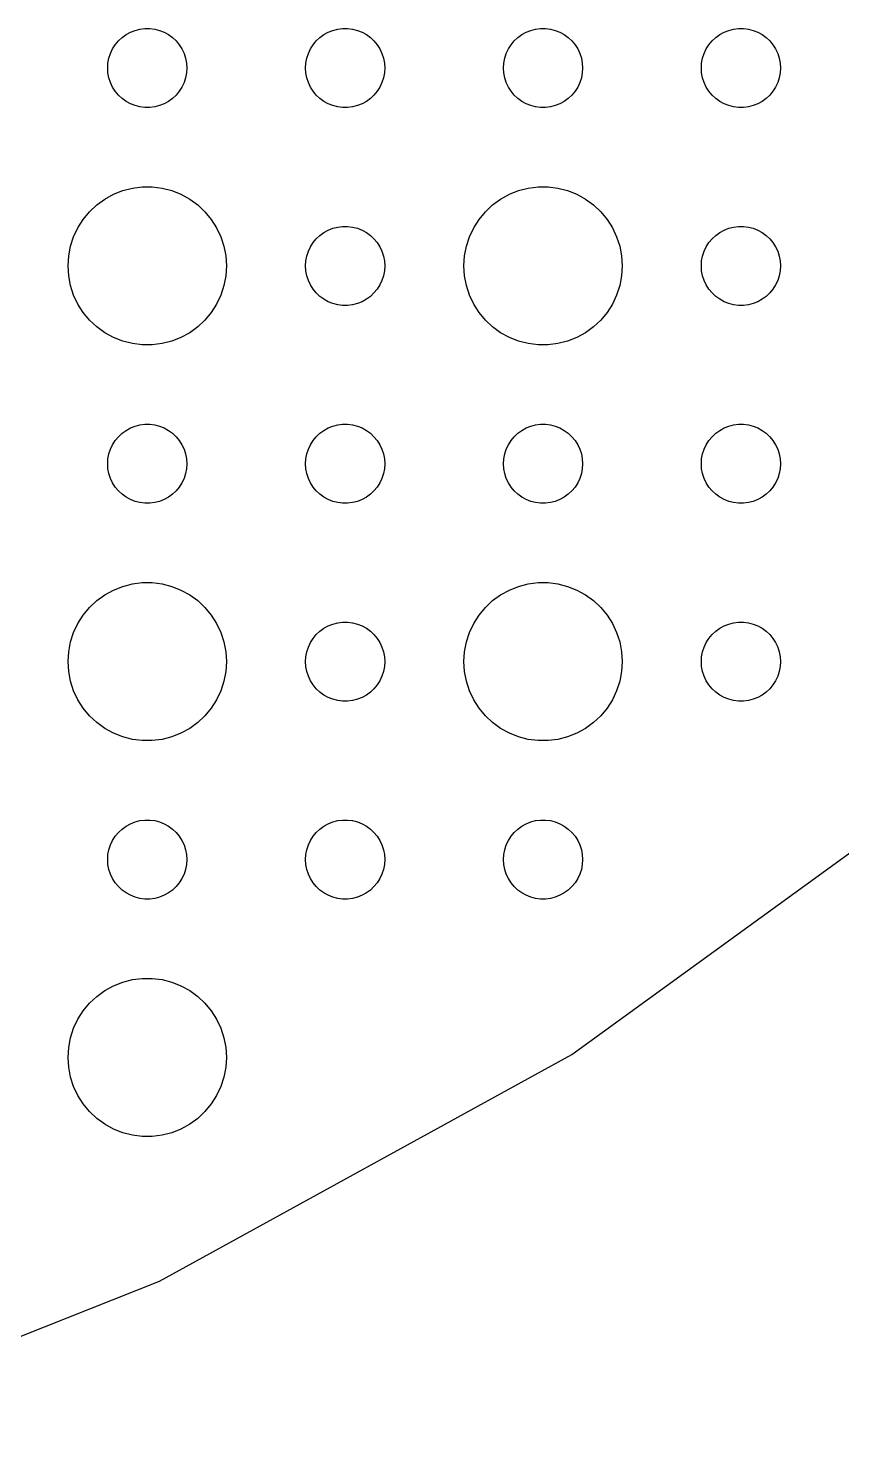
# Model space of a CAD drawing. Header units: metres. Extents: x -142 to 142, y -142 to 142.
# Drawn here: x 55.5 to 86.3, y -135.1 to -81 of the extents above; entities that cross this region are included whole.
import ezdxf

# ---------------------------------------------------------------- set-up
doc = ezdxf.new("R2010")
doc.units = ezdxf.units.M

msp = doc.modelspace()

# ---------------------------------------------------------------- linework, layer by layer
for p, q in [((59.5365, -81.0734), (59.7189, -81.0266)), ((59.7189, -81.0266), (59.9058, -81.003)), ((59.9058, -81.003), (60.0942, -81.003)), ((60.0942, -81.003), (60.2811, -81.0266)), ((60.2811, -81.0266), (60.4635, -81.0734)), ((67.0365, -81.0734), (67.2189, -81.0266)), ((67.2189, -81.0266), (67.4058, -81.003)), ((67.4058, -81.003), (67.5942, -81.003)), ((67.5942, -81.003), (67.7811, -81.0266)), ((67.7811, -81.0266), (67.9635, -81.0734)), ((74.5365, -81.0734), (74.7189, -81.0266)), ((74.7189, -81.0266), (74.9058, -81.003)), ((74.9058, -81.003), (75.0942, -81.003)), ((75.0942, -81.003), (75.2811, -81.0266)), ((75.2811, -81.0266), (75.4635, -81.0734)), ((82.0365, -81.0734), (82.2189, -81.0266)), ((82.2189, -81.0266), (82.4058, -81.003)), ((82.4058, -81.003), (82.5942, -81.003)), ((82.5942, -81.003), (82.7811, -81.0266)), ((82.7811, -81.0266), (82.9635, -81.0734)), ((58.7865, -81.6183), (58.9065, -81.4732)), ((58.9065, -81.4732), (59.0439, -81.3442)), ((59.0439, -81.3442), (59.1963, -81.2335)), ((59.1963, -81.2335), (59.3613, -81.1428)), ((59.3613, -81.1428), (59.5365, -81.0734)), ((60.4635, -81.0734), (60.6387, -81.1428)), ((60.6387, -81.1428), (60.8037, -81.2335)), ((60.8037, -81.2335), (60.9561, -81.3442)), ((60.9561, -81.3442), (61.0934, -81.4732)), ((61.0934, -81.4732), (61.2135, -81.6183)), ((66.2865, -81.6183), (66.4065, -81.4732)), ((66.4065, -81.4732), (66.5439, -81.3442)), ((66.5439, -81.3442), (66.6963, -81.2335)), ((66.6963, -81.2335), (66.8613, -81.1428)), ((66.8613, -81.1428), (67.0365, -81.0734)), ((67.9635, -81.0734), (68.1387, -81.1428)), ((68.1387, -81.1428), (68.3037, -81.2335)), ((68.3037, -81.2335), (68.4561, -81.3442)), ((68.4561, -81.3442), (68.5934, -81.4732)), ((68.5934, -81.4732), (68.7135, -81.6183)), ((73.7865, -81.6183), (73.9065, -81.4732)), ((73.9065, -81.4732), (74.0439, -81.3442)), ((74.0439, -81.3442), (74.1963, -81.2335)), ((74.1963, -81.2335), (74.3613, -81.1428)), ((74.3613, -81.1428), (74.5365, -81.0734)), ((75.4635, -81.0734), (75.6387, -81.1428)), ((75.6387, -81.1428), (75.8037, -81.2335)), ((75.8037, -81.2335), (75.9561, -81.3442)), ((75.9561, -81.3442), (76.0934, -81.4732)), ((76.0934, -81.4732), (76.2135, -81.6183)), ((81.2865, -81.6183), (81.4065, -81.4732)), ((81.4065, -81.4732), (81.5439, -81.3442)), ((81.5439, -81.3442), (81.6963, -81.2335)), ((81.6963, -81.2335), (81.8613, -81.1428)), ((81.8613, -81.1428), (82.0365, -81.0734)), ((82.9635, -81.0734), (83.1387, -81.1428)), ((83.1387, -81.1428), (83.3037, -81.2335)), ((83.3037, -81.2335), (83.4561, -81.3442)), ((83.4561, -81.3442), (83.5934, -81.4732)), ((83.5934, -81.4732), (83.7135, -81.6183)), ((58.5118, -82.312), (58.5471, -82.127)), ((58.5471, -82.127), (58.6053, -81.9478)), ((58.6053, -81.9478), (58.6855, -81.7774)), ((58.6855, -81.7774), (58.7865, -81.6183)), ((61.2135, -81.6183), (61.3145, -81.7774)), ((61.3145, -81.7774), (61.3947, -81.9478)), ((61.3947, -81.9478), (61.4529, -82.127)), ((61.4529, -82.127), (61.4882, -82.312)), ((66.0118, -82.312), (66.0471, -82.127)), ((66.0471, -82.127), (66.1053, -81.9478)), ((66.1053, -81.9478), (66.1855, -81.7774)), ((66.1855, -81.7774), (66.2865, -81.6183)), ((68.7135, -81.6183), (68.8145, -81.7774)), ((68.8145, -81.7774), (68.8947, -81.9478)), ((68.8947, -81.9478), (68.9529, -82.127)), ((68.9529, -82.127), (68.9882, -82.312)), ((73.5118, -82.312), (73.5471, -82.127)), ((73.5471, -82.127), (73.6053, -81.9478)), ((73.6053, -81.9478), (73.6855, -81.7774)), ((73.6855, -81.7774), (73.7865, -81.6183)), ((76.2135, -81.6183), (76.3145, -81.7774)), ((76.3145, -81.7774), (76.3947, -81.9478)), ((76.3947, -81.9478), (76.4529, -82.127)), ((76.4529, -82.127), (76.4882, -82.312)), ((81.0118, -82.312), (81.0471, -82.127)), ((81.0471, -82.127), (81.1053, -81.9478)), ((81.1053, -81.9478), (81.1855, -81.7774)), ((81.1855, -81.7774), (81.2865, -81.6183)), ((83.7135, -81.6183), (83.8145, -81.7774)), ((83.8145, -81.7774), (83.8947, -81.9478)), ((83.8947, -81.9478), (83.9529, -82.127)), ((83.9529, -82.127), (83.9882, -82.312)), ((58.5, -82.5), (58.5118, -82.312)), ((58.5118, -82.688), (58.5, -82.5)), ((58.5471, -82.873), (58.5118, -82.688)), ((61.4882, -82.688), (61.4529, -82.873)), ((61.4882, -82.312), (61.5, -82.5)), ((61.5, -82.5), (61.4882, -82.688)), ((66, -82.5), (66.0118, -82.312)), ((66.0118, -82.688), (66, -82.5)), ((66.0471, -82.873), (66.0118, -82.688)), ((68.9882, -82.688), (68.9529, -82.873)), ((68.9882, -82.312), (69, -82.5)), ((69, -82.5), (68.9882, -82.688)), ((73.5, -82.5), (73.5118, -82.312)), ((73.5118, -82.688), (73.5, -82.5)), ((73.5471, -82.873), (73.5118, -82.688)), ((76.4882, -82.688), (76.4529, -82.873)), ((76.4882, -82.312), (76.5, -82.5)), ((76.5, -82.5), (76.4882, -82.688)), ((81, -82.5), (81.0118, -82.312)), ((81.0118, -82.688), (81, -82.5)), ((81.0471, -82.873), (81.0118, -82.688)), ((83.9882, -82.688), (83.9529, -82.873)), ((83.9882, -82.312), (84, -82.5)), ((84, -82.5), (83.9882, -82.688)), ((58.6053, -83.0522), (58.5471, -82.873)), ((58.6855, -83.2226), (58.6053, -83.0522)), ((58.7865, -83.3817), (58.6855, -83.2226)), ((61.3145, -83.2226), (61.2135, -83.3817)), ((61.3947, -83.0522), (61.3145, -83.2226)), ((61.4529, -82.873), (61.3947, -83.0522)), ((66.1053, -83.0522), (66.0471, -82.873)), ((66.1855, -83.2226), (66.1053, -83.0522)), ((66.2865, -83.3817), (66.1855, -83.2226)), ((68.8145, -83.2226), (68.7135, -83.3817)), ((68.8947, -83.0522), (68.8145, -83.2226)), ((68.9529, -82.873), (68.8947, -83.0522)), ((73.6053, -83.0522), (73.5471, -82.873)), ((73.6855, -83.2226), (73.6053, -83.0522)), ((73.7865, -83.3817), (73.6855, -83.2226)), ((76.3145, -83.2226), (76.2135, -83.3817)), ((76.3947, -83.0522), (76.3145, -83.2226)), ((76.4529, -82.873), (76.3947, -83.0522)), ((81.1053, -83.0522), (81.0471, -82.873)), ((81.1855, -83.2226), (81.1053, -83.0522)), ((81.2865, -83.3817), (81.1855, -83.2226)), ((83.8145, -83.2226), (83.7135, -83.3817)), ((83.8947, -83.0522), (83.8145, -83.2226)), ((83.9529, -82.873), (83.8947, -83.0522)), ((58.9065, -83.5268), (58.7865, -83.3817)), ((59.0439, -83.6558), (58.9065, -83.5268)), ((59.1963, -83.7665), (59.0439, -83.6558)), ((59.3613, -83.8572), (59.1963, -83.7665)), ((60.8037, -83.7665), (60.6387, -83.8572)), ((60.9561, -83.6558), (60.8037, -83.7665)), ((61.0934, -83.5268), (60.9561, -83.6558)), ((61.2135, -83.3817), (61.0934, -83.5268)), ((66.4065, -83.5268), (66.2865, -83.3817)), ((66.5439, -83.6558), (66.4065, -83.5268)), ((66.6963, -83.7665), (66.5439, -83.6558)), ((66.8613, -83.8572), (66.6963, -83.7665)), ((68.3037, -83.7665), (68.1387, -83.8572)), ((68.4561, -83.6558), (68.3037, -83.7665)), ((68.5934, -83.5268), (68.4561, -83.6558)), ((68.7135, -83.3817), (68.5934, -83.5268)), ((73.9065, -83.5268), (73.7865, -83.3817)), ((74.0439, -83.6558), (73.9065, -83.5268)), ((74.1963, -83.7665), (74.0439, -83.6558)), ((74.3613, -83.8572), (74.1963, -83.7665)), ((75.8037, -83.7665), (75.6387, -83.8572)), ((75.9561, -83.6558), (75.8037, -83.7665)), ((76.0934, -83.5268), (75.9561, -83.6558)), ((76.2135, -83.3817), (76.0934, -83.5268)), ((81.4065, -83.5268), (81.2865, -83.3817)), ((81.5439, -83.6558), (81.4065, -83.5268)), ((81.6963, -83.7665), (81.5439, -83.6558)), ((81.8613, -83.8572), (81.6963, -83.7665)), ((83.3037, -83.7665), (83.1387, -83.8572)), ((83.4561, -83.6558), (83.3037, -83.7665)), ((83.5934, -83.5268), (83.4561, -83.6558)), ((83.7135, -83.3817), (83.5934, -83.5268)), ((59.5365, -83.9266), (59.3613, -83.8572)), ((59.7189, -83.9734), (59.5365, -83.9266)), ((59.9058, -83.997), (59.7189, -83.9734)), ((60.0942, -83.997), (59.9058, -83.997)), ((60.2811, -83.9734), (60.0942, -83.997)), ((60.4635, -83.9266), (60.2811, -83.9734)), ((60.6387, -83.8572), (60.4635, -83.9266)), ((67.0365, -83.9266), (66.8613, -83.8572)), ((67.2189, -83.9734), (67.0365, -83.9266)), ((67.4058, -83.997), (67.2189, -83.9734)), ((67.5942, -83.997), (67.4058, -83.997)), ((67.7811, -83.9734), (67.5942, -83.997)), ((67.9635, -83.9266), (67.7811, -83.9734)), ((68.1387, -83.8572), (67.9635, -83.9266)), ((74.5365, -83.9266), (74.3613, -83.8572)), ((74.7189, -83.9734), (74.5365, -83.9266)), ((74.9058, -83.997), (74.7189, -83.9734)), ((75.0942, -83.997), (74.9058, -83.997)), ((75.2811, -83.9734), (75.0942, -83.997)), ((75.4635, -83.9266), (75.2811, -83.9734)), ((75.6387, -83.8572), (75.4635, -83.9266)), ((82.0365, -83.9266), (81.8613, -83.8572)), ((82.2189, -83.9734), (82.0365, -83.9266)), ((82.4058, -83.997), (82.2189, -83.9734)), ((82.5942, -83.997), (82.4058, -83.997)), ((82.7811, -83.9734), (82.5942, -83.997)), ((82.9635, -83.9266), (82.7811, -83.9734)), ((83.1387, -83.8572), (82.9635, -83.9266)), ((59.4379, -87.0531), (59.8116, -87.0059)), ((59.8116, -87.0059), (60.1884, -87.0059)), ((60.1884, -87.0059), (60.5621, -87.0531)), ((74.4379, -87.0531), (74.8116, -87.0059)), ((74.8116, -87.0059), (75.1884, -87.0059)), ((75.1884, -87.0059), (75.5621, -87.0531)), ((58.0877, -87.6885), (58.3925, -87.467)), ((58.3925, -87.467), (58.7227, -87.2855)), ((58.7227, -87.2855), (59.0729, -87.1468)), ((59.0729, -87.1468), (59.4379, -87.0531)), ((60.5621, -87.0531), (60.927, -87.1468)), ((60.927, -87.1468), (61.2773, -87.2855)), ((61.2773, -87.2855), (61.6075, -87.467)), ((61.6075, -87.467), (61.9123, -87.6885)), ((73.0877, -87.6885), (73.3925, -87.467)), ((73.3925, -87.467), (73.7227, -87.2855)), ((73.7227, -87.2855), (74.073, -87.1468)), ((74.073, -87.1468), (74.4379, -87.0531)), ((75.5621, -87.0531), (75.927, -87.1468)), ((75.927, -87.1468), (76.2773, -87.2855)), ((76.2773, -87.2855), (76.6075, -87.467)), ((76.6075, -87.467), (76.9123, -87.6885)), ((57.5729, -88.2366), (57.8131, -87.9464)), ((57.8131, -87.9464), (58.0877, -87.6885)), ((61.9123, -87.6885), (62.1869, -87.9464)), ((62.1869, -87.9464), (62.427, -88.2366)), ((72.573, -88.2366), (72.8131, -87.9464)), ((72.8131, -87.9464), (73.0877, -87.6885)), ((76.9123, -87.6885), (77.1869, -87.9464)), ((77.1869, -87.9464), (77.427, -88.2366)), ((57.2107, -88.8956), (57.3711, -88.5547)), ((57.3711, -88.5547), (57.5729, -88.2366)), ((62.427, -88.2366), (62.6289, -88.5547)), ((62.6289, -88.5547), (62.7893, -88.8956)), ((66.8613, -88.6428), (67.0365, -88.5734)), ((67.0365, -88.5734), (67.2189, -88.5266)), ((67.2189, -88.5266), (67.4058, -88.503)), ((67.4058, -88.503), (67.5942, -88.503)), ((67.5942, -88.503), (67.7811, -88.5266)), ((67.7811, -88.5266), (67.9635, -88.5734)), ((67.9635, -88.5734), (68.1387, -88.6428)), ((72.2107, -88.8956), (72.3711, -88.5547)), ((72.3711, -88.5547), (72.573, -88.2366)), ((77.427, -88.2366), (77.6289, -88.5547)), ((77.6289, -88.5547), (77.7893, -88.8956)), ((81.8613, -88.6428), (82.0365, -88.5734)), ((82.0365, -88.5734), (82.2189, -88.5266)), ((82.2189, -88.5266), (82.4058, -88.503)), ((82.4058, -88.503), (82.5942, -88.503)), ((82.5942, -88.503), (82.7811, -88.5266)), ((82.7811, -88.5266), (82.9635, -88.5734)), ((82.9635, -88.5734), (83.1387, -88.6428)), ((57.0942, -89.2539), (57.2107, -88.8956)), ((62.7893, -88.8956), (62.9057, -89.2539)), ((66.1855, -89.2774), (66.2865, -89.1183)), ((66.2865, -89.1183), (66.4065, -88.9732)), ((66.4065, -88.9732), (66.5439, -88.8442)), ((66.5439, -88.8442), (66.6963, -88.7335)), ((66.6963, -88.7335), (66.8613, -88.6428)), ((68.1387, -88.6428), (68.3037, -88.7335)), ((68.3037, -88.7335), (68.4561, -88.8442)), ((68.4561, -88.8442), (68.5934, -88.9732)), ((68.5934, -88.9732), (68.7135, -89.1183)), ((68.7135, -89.1183), (68.8145, -89.2774)), ((72.0943, -89.2539), (72.2107, -88.8956)), ((77.7893, -88.8956), (77.9057, -89.2539)), ((81.1855, -89.2774), (81.2865, -89.1183)), ((81.2865, -89.1183), (81.4065, -88.9732)), ((81.4065, -88.9732), (81.5439, -88.8442)), ((81.5439, -88.8442), (81.6963, -88.7335)), ((81.6963, -88.7335), (81.8613, -88.6428)), ((83.1387, -88.6428), (83.3037, -88.7335)), ((83.3037, -88.7335), (83.4561, -88.8442)), ((83.4561, -88.8442), (83.5934, -88.9732)), ((83.5934, -88.9732), (83.7135, -89.1183)), ((83.7135, -89.1183), (83.8145, -89.2774)), ((57, -90), (57.0237, -89.624)), ((57.0237, -89.624), (57.0942, -89.2539)), ((62.9057, -89.2539), (62.9763, -89.624)), ((62.9763, -89.624), (63, -90)), ((66.0118, -89.812), (66.0471, -89.627)), ((66.0471, -89.627), (66.1053, -89.4478)), ((66.1053, -89.4478), (66.1855, -89.2774)), ((68.8145, -89.2774), (68.8947, -89.4478)), ((68.8947, -89.4478), (68.9529, -89.627)), ((68.9529, -89.627), (68.9882, -89.812)), ((72, -90), (72.0237, -89.624)), ((72.0237, -89.624), (72.0943, -89.2539)), ((77.9057, -89.2539), (77.9763, -89.624)), ((77.9763, -89.624), (78, -90)), ((81.0118, -89.812), (81.0471, -89.627)), ((81.0471, -89.627), (81.1053, -89.4478)), ((81.1053, -89.4478), (81.1855, -89.2774)), ((83.8145, -89.2774), (83.8947, -89.4478)), ((83.8947, -89.4478), (83.9529, -89.627)), ((83.9529, -89.627), (83.9882, -89.812)), ((57.0237, -90.376), (57, -90)), ((63, -90), (62.9763, -90.376)), ((66, -90), (66.0118, -89.812)), ((66.0118, -90.188), (66, -90)), ((66.0471, -90.373), (66.0118, -90.188)), ((68.9882, -90.188), (68.9529, -90.373)), ((68.9882, -89.812), (69, -90)), ((69, -90), (68.9882, -90.188)), ((72.0237, -90.376), (72, -90)), ((78, -90), (77.9763, -90.376)), ((81, -90), (81.0118, -89.812)), ((81.0118, -90.188), (81, -90)), ((81.0471, -90.373), (81.0118, -90.188)), ((83.9882, -90.188), (83.9529, -90.373)), ((83.9882, -89.812), (84, -90)), ((84, -90), (83.9882, -90.188)), ((57.0942, -90.7461), (57.0237, -90.376)), ((57.2107, -91.1044), (57.0942, -90.7461)), ((62.9057, -90.7461), (62.7893, -91.1044)), ((62.9763, -90.376), (62.9057, -90.7461)), ((66.1053, -90.5522), (66.0471, -90.373)), ((66.1855, -90.7226), (66.1053, -90.5522)), ((66.2865, -90.8817), (66.1855, -90.7226)), ((68.8145, -90.7226), (68.7135, -90.8817)), ((68.8947, -90.5522), (68.8145, -90.7226)), ((68.9529, -90.373), (68.8947, -90.5522)), ((72.0943, -90.7461), (72.0237, -90.376)), ((72.2107, -91.1044), (72.0943, -90.7461)), ((77.9057, -90.7461), (77.7893, -91.1044)), ((77.9763, -90.376), (77.9057, -90.7461)), ((81.1053, -90.5522), (81.0471, -90.373)), ((81.1855, -90.7226), (81.1053, -90.5522)), ((81.2865, -90.8817), (81.1855, -90.7226)), ((83.8145, -90.7226), (83.7135, -90.8817)), ((83.8947, -90.5522), (83.8145, -90.7226)), ((83.9529, -90.373), (83.8947, -90.5522)), ((57.3711, -91.4453), (57.2107, -91.1044)), ((62.7893, -91.1044), (62.6289, -91.4453)), ((66.4065, -91.0268), (66.2865, -90.8817)), ((66.5439, -91.1558), (66.4065, -91.0268)), ((66.6963, -91.2665), (66.5439, -91.1558)), ((66.8613, -91.3572), (66.6963, -91.2665)), ((68.3037, -91.2665), (68.1387, -91.3572)), ((68.4561, -91.1558), (68.3037, -91.2665)), ((68.5934, -91.0268), (68.4561, -91.1558)), ((68.7135, -90.8817), (68.5934, -91.0268)), ((72.3711, -91.4453), (72.2107, -91.1044)), ((77.7893, -91.1044), (77.6289, -91.4453)), ((81.4065, -91.0268), (81.2865, -90.8817)), ((81.5439, -91.1558), (81.4065, -91.0268)), ((81.6963, -91.2665), (81.5439, -91.1558)), ((81.8613, -91.3572), (81.6963, -91.2665)), ((83.3037, -91.2665), (83.1387, -91.3572)), ((83.4561, -91.1558), (83.3037, -91.2665)), ((83.5934, -91.0268), (83.4561, -91.1558)), ((83.7135, -90.8817), (83.5934, -91.0268)), ((57.5729, -91.7634), (57.3711, -91.4453)), ((57.8131, -92.0536), (57.5729, -91.7634)), ((62.427, -91.7634), (62.1869, -92.0536)), ((62.6289, -91.4453), (62.427, -91.7634)), ((67.0365, -91.4266), (66.8613, -91.3572)), ((67.2189, -91.4734), (67.0365, -91.4266)), ((67.4058, -91.497), (67.2189, -91.4734)), ((67.5942, -91.497), (67.4058, -91.497)), ((67.7811, -91.4734), (67.5942, -91.497)), ((67.9635, -91.4266), (67.7811, -91.4734)), ((68.1387, -91.3572), (67.9635, -91.4266)), ((72.573, -91.7634), (72.3711, -91.4453)), ((72.8131, -92.0536), (72.573, -91.7634)), ((77.427, -91.7634), (77.1869, -92.0536)), ((77.6289, -91.4453), (77.427, -91.7634)), ((82.0365, -91.4266), (81.8613, -91.3572)), ((82.2189, -91.4734), (82.0365, -91.4266)), ((82.4058, -91.497), (82.2189, -91.4734)), ((82.5942, -91.497), (82.4058, -91.497)), ((82.7811, -91.4734), (82.5942, -91.497)), ((82.9635, -91.4266), (82.7811, -91.4734)), ((83.1387, -91.3572), (82.9635, -91.4266)), ((58.0877, -92.3115), (57.8131, -92.0536)), ((58.3925, -92.533), (58.0877, -92.3115)), ((61.9123, -92.3115), (61.6075, -92.533)), ((62.1869, -92.0536), (61.9123, -92.3115)), ((73.0877, -92.3115), (72.8131, -92.0536)), ((73.3925, -92.533), (73.0877, -92.3115)), ((76.9123, -92.3115), (76.6075, -92.533)), ((77.1869, -92.0536), (76.9123, -92.3115)), ((58.7227, -92.7145), (58.3925, -92.533)), ((59.0729, -92.8532), (58.7227, -92.7145)), ((59.4379, -92.9469), (59.0729, -92.8532)), ((59.8116, -92.9941), (59.4379, -92.9469)), ((60.5621, -92.9469), (60.1884, -92.9941)), ((60.927, -92.8532), (60.5621, -92.9469)), ((61.2773, -92.7145), (60.927, -92.8532)), ((61.6075, -92.533), (61.2773, -92.7145)), ((73.7227, -92.7145), (73.3925, -92.533)), ((74.073, -92.8532), (73.7227, -92.7145)), ((74.4379, -92.9469), (74.073, -92.8532)), ((74.8116, -92.9941), (74.4379, -92.9469)), ((75.5621, -92.9469), (75.1884, -92.9941)), ((75.927, -92.8532), (75.5621, -92.9469)), ((76.2773, -92.7145), (75.927, -92.8532)), ((76.6075, -92.533), (76.2773, -92.7145)), ((60.1884, -92.9941), (59.8116, -92.9941)), ((75.1884, -92.9941), (74.8116, -92.9941)), ((59.1963, -96.2335), (59.3613, -96.1428)), ((59.3613, -96.1428), (59.5365, -96.0734)), ((59.5365, -96.0734), (59.7189, -96.0266)), ((59.7189, -96.0266), (59.9058, -96.003)), ((59.9058, -96.003), (60.0942, -96.003)), ((60.0942, -96.003), (60.2811, -96.0266)), ((60.2811, -96.0266), (60.4635, -96.0734)), ((60.4635, -96.0734), (60.6387, -96.1428)), ((60.6387, -96.1428), (60.8037, -96.2335)), ((66.6963, -96.2335), (66.8613, -96.1428)), ((66.8613, -96.1428), (67.0365, -96.0734)), ((67.0365, -96.0734), (67.2189, -96.0266)), ((67.2189, -96.0266), (67.4058, -96.003)), ((67.4058, -96.003), (67.5942, -96.003)), ((67.5942, -96.003), (67.7811, -96.0266)), ((67.7811, -96.0266), (67.9635, -96.0734)), ((67.9635, -96.0734), (68.1387, -96.1428)), ((68.1387, -96.1428), (68.3037, -96.2335)), ((74.1963, -96.2335), (74.3613, -96.1428)), ((74.3613, -96.1428), (74.5365, -96.0734)), ((74.5365, -96.0734), (74.7189, -96.0266)), ((74.7189, -96.0266), (74.9058, -96.003)), ((74.9058, -96.003), (75.0942, -96.003)), ((75.0942, -96.003), (75.2811, -96.0266)), ((75.2811, -96.0266), (75.4635, -96.0734)), ((75.4635, -96.0734), (75.6387, -96.1428)), ((75.6387, -96.1428), (75.8037, -96.2335)), ((81.6963, -96.2335), (81.8613, -96.1428)), ((81.8613, -96.1428), (82.0365, -96.0734)), ((82.0365, -96.0734), (82.2189, -96.0266)), ((82.2189, -96.0266), (82.4058, -96.003)), ((82.4058, -96.003), (82.5942, -96.003)), ((82.5942, -96.003), (82.7811, -96.0266)), ((82.7811, -96.0266), (82.9635, -96.0734)), ((82.9635, -96.0734), (83.1387, -96.1428)), ((83.1387, -96.1428), (83.3037, -96.2335)), ((58.6855, -96.7774), (58.7865, -96.6183)), ((58.7865, -96.6183), (58.9065, -96.4732)), ((58.9065, -96.4732), (59.0439, -96.3442)), ((59.0439, -96.3442), (59.1963, -96.2335)), ((60.8037, -96.2335), (60.9561, -96.3442)), ((60.9561, -96.3442), (61.0934, -96.4732)), ((61.0934, -96.4732), (61.2135, -96.6183)), ((61.2135, -96.6183), (61.3145, -96.7774)), ((66.1855, -96.7774), (66.2865, -96.6183)), ((66.2865, -96.6183), (66.4065, -96.4732)), ((66.4065, -96.4732), (66.5439, -96.3442)), ((66.5439, -96.3442), (66.6963, -96.2335)), ((68.3037, -96.2335), (68.4561, -96.3442)), ((68.4561, -96.3442), (68.5934, -96.4732)), ((68.5934, -96.4732), (68.7135, -96.6183)), ((68.7135, -96.6183), (68.8145, -96.7774)), ((73.6855, -96.7774), (73.7865, -96.6183)), ((73.7865, -96.6183), (73.9065, -96.4732)), ((73.9065, -96.4732), (74.0439, -96.3442)), ((74.0439, -96.3442), (74.1963, -96.2335)), ((75.8037, -96.2335), (75.9561, -96.3442)), ((75.9561, -96.3442), (76.0934, -96.4732)), ((76.0934, -96.4732), (76.2135, -96.6183)), ((76.2135, -96.6183), (76.3145, -96.7774)), ((81.1855, -96.7774), (81.2865, -96.6183)), ((81.2865, -96.6183), (81.4065, -96.4732)), ((81.4065, -96.4732), (81.5439, -96.3442)), ((81.5439, -96.3442), (81.6963, -96.2335)), ((83.3037, -96.2335), (83.4561, -96.3442)), ((83.4561, -96.3442), (83.5934, -96.4732)), ((83.5934, -96.4732), (83.7135, -96.6183)), ((83.7135, -96.6183), (83.8145, -96.7774)), ((58.5118, -97.312), (58.5471, -97.127)), ((58.5471, -97.127), (58.6053, -96.9478)), ((58.6053, -96.9478), (58.6855, -96.7774)), ((61.3145, -96.7774), (61.3947, -96.9478)), ((61.3947, -96.9478), (61.4529, -97.127)), ((61.4529, -97.127), (61.4882, -97.312)), ((66.0118, -97.312), (66.0471, -97.127)), ((66.0471, -97.127), (66.1053, -96.9478)), ((66.1053, -96.9478), (66.1855, -96.7774)), ((68.8145, -96.7774), (68.8947, -96.9478)), ((68.8947, -96.9478), (68.9529, -97.127)), ((68.9529, -97.127), (68.9882, -97.312)), ((73.5118, -97.312), (73.5471, -97.127)), ((73.5471, -97.127), (73.6053, -96.9478)), ((73.6053, -96.9478), (73.6855, -96.7774)), ((76.3145, -96.7774), (76.3947, -96.9478)), ((76.3947, -96.9478), (76.4529, -97.127)), ((76.4529, -97.127), (76.4882, -97.312)), ((81.0118, -97.312), (81.0471, -97.127)), ((81.0471, -97.127), (81.1053, -96.9478)), ((81.1053, -96.9478), (81.1855, -96.7774)), ((83.8145, -96.7774), (83.8947, -96.9478)), ((83.8947, -96.9478), (83.9529, -97.127)), ((83.9529, -97.127), (83.9882, -97.312)), ((58.5, -97.5), (58.5118, -97.312)), ((58.5118, -97.688), (58.5, -97.5)), ((58.5471, -97.873), (58.5118, -97.688)), ((61.4882, -97.688), (61.4529, -97.873)), ((61.4882, -97.312), (61.5, -97.5)), ((61.5, -97.5), (61.4882, -97.688)), ((66, -97.5), (66.0118, -97.312)), ((66.0118, -97.688), (66, -97.5)), ((66.0471, -97.873), (66.0118, -97.688)), ((68.9882, -97.688), (68.9529, -97.873)), ((68.9882, -97.312), (69, -97.5)), ((69, -97.5), (68.9882, -97.688)), ((73.5, -97.5), (73.5118, -97.312)), ((73.5118, -97.688), (73.5, -97.5)), ((73.5471, -97.873), (73.5118, -97.688)), ((76.4882, -97.688), (76.4529, -97.873)), ((76.4882, -97.312), (76.5, -97.5)), ((76.5, -97.5), (76.4882, -97.688)), ((81, -97.5), (81.0118, -97.312)), ((81.0118, -97.688), (81, -97.5)), ((81.0471, -97.873), (81.0118, -97.688)), ((83.9882, -97.688), (83.9529, -97.873)), ((83.9882, -97.312), (84, -97.5)), ((84, -97.5), (83.9882, -97.688)), ((58.6053, -98.0522), (58.5471, -97.873)), ((58.6855, -98.2226), (58.6053, -98.0522)), ((58.7865, -98.3817), (58.6855, -98.2226)), ((61.3145, -98.2226), (61.2135, -98.3817)), ((61.3947, -98.0522), (61.3145, -98.2226)), ((61.4529, -97.873), (61.3947, -98.0522)), ((66.1053, -98.0522), (66.0471, -97.873)), ((66.1855, -98.2226), (66.1053, -98.0522)), ((66.2865, -98.3817), (66.1855, -98.2226)), ((68.8145, -98.2226), (68.7135, -98.3817)), ((68.8947, -98.0522), (68.8145, -98.2226)), ((68.9529, -97.873), (68.8947, -98.0522)), ((73.6053, -98.0522), (73.5471, -97.873)), ((73.6855, -98.2226), (73.6053, -98.0522)), ((73.7865, -98.3817), (73.6855, -98.2226)), ((76.3145, -98.2226), (76.2135, -98.3817)), ((76.3947, -98.0522), (76.3145, -98.2226)), ((76.4529, -97.873), (76.3947, -98.0522)), ((81.1053, -98.0522), (81.0471, -97.873)), ((81.1855, -98.2226), (81.1053, -98.0522)), ((81.2865, -98.3817), (81.1855, -98.2226)), ((83.8145, -98.2226), (83.7135, -98.3817)), ((83.8947, -98.0522), (83.8145, -98.2226)), ((83.9529, -97.873), (83.8947, -98.0522)), ((58.9065, -98.5268), (58.7865, -98.3817)), ((59.0439, -98.6558), (58.9065, -98.5268)), ((59.1963, -98.7665), (59.0439, -98.6558)), ((59.3613, -98.8572), (59.1963, -98.7665)), ((59.5365, -98.9266), (59.3613, -98.8572)), ((60.6387, -98.8572), (60.4635, -98.9266)), ((60.8037, -98.7665), (60.6387, -98.8572)), ((60.9561, -98.6558), (60.8037, -98.7665)), ((61.0934, -98.5268), (60.9561, -98.6558)), ((61.2135, -98.3817), (61.0934, -98.5268)), ((66.4065, -98.5268), (66.2865, -98.3817)), ((66.5439, -98.6558), (66.4065, -98.5268)), ((66.6963, -98.7665), (66.5439, -98.6558)), ((66.8613, -98.8572), (66.6963, -98.7665)), ((67.0365, -98.9266), (66.8613, -98.8572)), ((68.1387, -98.8572), (67.9635, -98.9266)), ((68.3037, -98.7665), (68.1387, -98.8572)), ((68.4561, -98.6558), (68.3037, -98.7665)), ((68.5934, -98.5268), (68.4561, -98.6558)), ((68.7135, -98.3817), (68.5934, -98.5268)), ((73.9065, -98.5268), (73.7865, -98.3817)), ((74.0439, -98.6558), (73.9065, -98.5268)), ((74.1963, -98.7665), (74.0439, -98.6558)), ((74.3613, -98.8572), (74.1963, -98.7665)), ((74.5365, -98.9266), (74.3613, -98.8572)), ((75.6387, -98.8572), (75.4635, -98.9266)), ((75.8037, -98.7665), (75.6387, -98.8572)), ((75.9561, -98.6558), (75.8037, -98.7665)), ((76.0934, -98.5268), (75.9561, -98.6558)), ((76.2135, -98.3817), (76.0934, -98.5268)), ((81.4065, -98.5268), (81.2865, -98.3817)), ((81.5439, -98.6558), (81.4065, -98.5268)), ((81.6963, -98.7665), (81.5439, -98.6558)), ((81.8613, -98.8572), (81.6963, -98.7665)), ((82.0365, -98.9266), (81.8613, -98.8572)), ((83.1387, -98.8572), (82.9635, -98.9266)), ((83.3037, -98.7665), (83.1387, -98.8572)), ((83.4561, -98.6558), (83.3037, -98.7665)), ((83.5934, -98.5268), (83.4561, -98.6558)), ((83.7135, -98.3817), (83.5934, -98.5268)), ((59.7189, -98.9734), (59.5365, -98.9266)), ((59.9058, -98.997), (59.7189, -98.9734)), ((60.0942, -98.997), (59.9058, -98.997)), ((60.2811, -98.9734), (60.0942, -98.997)), ((60.4635, -98.9266), (60.2811, -98.9734)), ((67.2189, -98.9734), (67.0365, -98.9266)), ((67.4058, -98.997), (67.2189, -98.9734)), ((67.5942, -98.997), (67.4058, -98.997)), ((67.7811, -98.9734), (67.5942, -98.997)), ((67.9635, -98.9266), (67.7811, -98.9734)), ((74.7189, -98.9734), (74.5365, -98.9266)), ((74.9058, -98.997), (74.7189, -98.9734)), ((75.0942, -98.997), (74.9058, -98.997)), ((75.2811, -98.9734), (75.0942, -98.997)), ((75.4635, -98.9266), (75.2811, -98.9734)), ((82.2189, -98.9734), (82.0365, -98.9266)), ((82.4058, -98.997), (82.2189, -98.9734)), ((82.5942, -98.997), (82.4058, -98.997)), ((82.7811, -98.9734), (82.5942, -98.997)), ((82.9635, -98.9266), (82.7811, -98.9734)), ((58.7227, -102.286), (59.0729, -102.147)), ((59.0729, -102.147), (59.4379, -102.053)), ((59.4379, -102.053), (59.8116, -102.006)), ((59.8116, -102.006), (60.1884, -102.006)), ((60.1884, -102.006), (60.5621, -102.053)), ((60.5621, -102.053), (60.927, -102.147)), ((60.927, -102.147), (61.2773, -102.286)), ((73.7227, -102.286), (74.073, -102.147)), ((74.073, -102.147), (74.4379, -102.053)), ((74.4379, -102.053), (74.8116, -102.006)), ((74.8116, -102.006), (75.1884, -102.006)), ((75.1884, -102.006), (75.5621, -102.053)), ((75.5621, -102.053), (75.927, -102.147)), ((75.927, -102.147), (76.2773, -102.286)), ((57.8131, -102.946), (58.0877, -102.688)), ((58.0877, -102.688), (58.3925, -102.467)), ((58.3925, -102.467), (58.7227, -102.286)), ((61.2773, -102.286), (61.6075, -102.467)), ((61.6075, -102.467), (61.9123, -102.688)), ((61.9123, -102.688), (62.1869, -102.946)), ((72.8131, -102.946), (73.0877, -102.688)), ((73.0877, -102.688), (73.3925, -102.467)), ((73.3925, -102.467), (73.7227, -102.286)), ((76.2773, -102.286), (76.6075, -102.467)), ((76.6075, -102.467), (76.9123, -102.688)), ((76.9123, -102.688), (77.1869, -102.946)), ((57.5729, -103.237), (57.8131, -102.946)), ((62.1869, -102.946), (62.427, -103.237)), ((72.573, -103.237), (72.8131, -102.946)), ((77.1869, -102.946), (77.427, -103.237)), ((57.2107, -103.896), (57.3711, -103.555)), ((57.3711, -103.555), (57.5729, -103.237)), ((62.427, -103.237), (62.6289, -103.555)), ((62.6289, -103.555), (62.7893, -103.896)), ((66.5439, -103.844), (66.6963, -103.734)), ((66.6963, -103.734), (66.8613, -103.643)), ((66.8613, -103.643), (67.0365, -103.573)), ((67.0365, -103.573), (67.2189, -103.527)), ((67.2189, -103.527), (67.4058, -103.503)), ((67.4058, -103.503), (67.5942, -103.503)), ((67.5942, -103.503), (67.7811, -103.527)), ((67.7811, -103.527), (67.9635, -103.573)), ((67.9635, -103.573), (68.1387, -103.643)), ((68.1387, -103.643), (68.3037, -103.734)), ((68.3037, -103.734), (68.4561, -103.844)), ((72.2107, -103.896), (72.3711, -103.555)), ((72.3711, -103.555), (72.573, -103.237)), ((77.427, -103.237), (77.6289, -103.555)), ((77.6289, -103.555), (77.7893, -103.896)), ((81.5439, -103.844), (81.6963, -103.734)), ((81.6963, -103.734), (81.8613, -103.643)), ((81.8613, -103.643), (82.0365, -103.573)), ((82.0365, -103.573), (82.2189, -103.527)), ((82.2189, -103.527), (82.4058, -103.503)), ((82.4058, -103.503), (82.5942, -103.503)), ((82.5942, -103.503), (82.7811, -103.527)), ((82.7811, -103.527), (82.9635, -103.573)), ((82.9635, -103.573), (83.1387, -103.643)), ((83.1387, -103.643), (83.3037, -103.734)), ((83.3037, -103.734), (83.4561, -103.844)), ((57.0237, -104.624), (57.0942, -104.254)), ((57.0942, -104.254), (57.2107, -103.896)), ((62.7893, -103.896), (62.9057, -104.254)), ((62.9057, -104.254), (62.9763, -104.624)), ((66.1053, -104.448), (66.1855, -104.277)), ((66.1855, -104.277), (66.2865, -104.118)), ((66.2865, -104.118), (66.4065, -103.973)), ((66.4065, -103.973), (66.5439, -103.844)), ((68.4561, -103.844), (68.5934, -103.973)), ((68.5934, -103.973), (68.7135, -104.118)), ((68.7135, -104.118), (68.8145, -104.277)), ((68.8145, -104.277), (68.8947, -104.448)), ((72.0237, -104.624), (72.0943, -104.254)), ((72.0943, -104.254), (72.2107, -103.896)), ((77.7893, -103.896), (77.9057, -104.254)), ((77.9057, -104.254), (77.9763, -104.624)), ((81.1053, -104.448), (81.1855, -104.277)), ((81.1855, -104.277), (81.2865, -104.118)), ((81.2865, -104.118), (81.4065, -103.973)), ((81.4065, -103.973), (81.5439, -103.844)), ((83.4561, -103.844), (83.5934, -103.973)), ((83.5934, -103.973), (83.7135, -104.118)), ((83.7135, -104.118), (83.8145, -104.277)), ((83.8145, -104.277), (83.8947, -104.448)), ((57, -105), (57.0237, -104.624)), ((62.9763, -104.624), (63, -105)), ((66, -105), (66.0118, -104.812)), ((66.0118, -104.812), (66.0471, -104.627)), ((66.0471, -104.627), (66.1053, -104.448)), ((68.8947, -104.448), (68.9529, -104.627)), ((68.9529, -104.627), (68.9882, -104.812)), ((68.9882, -104.812), (69, -105)), ((72, -105), (72.0237, -104.624)), ((77.9763, -104.624), (78, -105)), ((81, -105), (81.0118, -104.812)), ((81.0118, -104.812), (81.0471, -104.627)), ((81.0471, -104.627), (81.1053, -104.448)), ((83.8947, -104.448), (83.9529, -104.627)), ((83.9529, -104.627), (83.9882, -104.812)), ((83.9882, -104.812), (84, -105)), ((57.0237, -105.376), (57, -105)), ((57.0942, -105.746), (57.0237, -105.376)), ((62.9763, -105.376), (62.9057, -105.746)), ((63, -105), (62.9763, -105.376)), ((66.0118, -105.188), (66, -105)), ((66.0471, -105.373), (66.0118, -105.188)), ((66.1053, -105.552), (66.0471, -105.373)), ((68.9529, -105.373), (68.8947, -105.552)), ((68.9882, -105.188), (68.9529, -105.373)), ((69, -105), (68.9882, -105.188)), ((72.0237, -105.376), (72, -105)), ((72.0943, -105.746), (72.0237, -105.376)), ((77.9763, -105.376), (77.9057, -105.746)), ((78, -105), (77.9763, -105.376)), ((81.0118, -105.188), (81, -105)), ((81.0471, -105.373), (81.0118, -105.188)), ((81.1053, -105.552), (81.0471, -105.373)), ((83.9529, -105.373), (83.8947, -105.552)), ((83.9882, -105.188), (83.9529, -105.373)), ((84, -105), (83.9882, -105.188)), ((57.2107, -106.104), (57.0942, -105.746)), ((62.9057, -105.746), (62.7893, -106.104)), ((66.1855, -105.723), (66.1053, -105.552)), ((66.2865, -105.882), (66.1855, -105.723)), ((66.4065, -106.027), (66.2865, -105.882)), ((68.7135, -105.882), (68.5934, -106.027)), ((68.8145, -105.723), (68.7135, -105.882)), ((68.8947, -105.552), (68.8145, -105.723)), ((72.2107, -106.104), (72.0943, -105.746)), ((77.9057, -105.746), (77.7893, -106.104)), ((81.1855, -105.723), (81.1053, -105.552)), ((81.2865, -105.882), (81.1855, -105.723)), ((81.4065, -106.027), (81.2865, -105.882)), ((83.7135, -105.882), (83.5934, -106.027)), ((83.8145, -105.723), (83.7135, -105.882)), ((83.8947, -105.552), (83.8145, -105.723)), ((57.3711, -106.445), (57.2107, -106.104)), ((57.5729, -106.763), (57.3711, -106.445)), ((62.6289, -106.445), (62.427, -106.763)), ((62.7893, -106.104), (62.6289, -106.445)), ((66.5439, -106.156), (66.4065, -106.027)), ((66.6963, -106.266), (66.5439, -106.156)), ((66.8613, -106.357), (66.6963, -106.266)), ((67.0365, -106.427), (66.8613, -106.357)), ((67.2189, -106.473), (67.0365, -106.427)), ((67.9635, -106.427), (67.7811, -106.473)), ((68.1387, -106.357), (67.9635, -106.427)), ((68.3037, -106.266), (68.1387, -106.357)), ((68.4561, -106.156), (68.3037, -106.266)), ((68.5934, -106.027), (68.4561, -106.156)), ((72.3711, -106.445), (72.2107, -106.104)), ((72.573, -106.763), (72.3711, -106.445)), ((77.6289, -106.445), (77.427, -106.763)), ((77.7893, -106.104), (77.6289, -106.445)), ((81.5439, -106.156), (81.4065, -106.027)), ((81.6963, -106.266), (81.5439, -106.156)), ((81.8613, -106.357), (81.6963, -106.266)), ((82.0365, -106.427), (81.8613, -106.357)), ((82.2189, -106.473), (82.0365, -106.427)), ((82.9635, -106.427), (82.7811, -106.473)), ((83.1387, -106.357), (82.9635, -106.427)), ((83.3037, -106.266), (83.1387, -106.357)), ((83.4561, -106.156), (83.3037, -106.266)), ((83.5934, -106.027), (83.4561, -106.156)), ((57.8131, -107.054), (57.5729, -106.763)), ((62.427, -106.763), (62.1869, -107.054)), ((67.4058, -106.497), (67.2189, -106.473)), ((67.5942, -106.497), (67.4058, -106.497)), ((67.7811, -106.473), (67.5942, -106.497)), ((72.8131, -107.054), (72.573, -106.763)), ((77.427, -106.763), (77.1869, -107.054)), ((82.4058, -106.497), (82.2189, -106.473)), ((82.5942, -106.497), (82.4058, -106.497)), ((82.7811, -106.473), (82.5942, -106.497)), ((58.0877, -107.312), (57.8131, -107.054)), ((58.3925, -107.533), (58.0877, -107.312)), ((58.7227, -107.714), (58.3925, -107.533)), ((61.6075, -107.533), (61.2773, -107.714)), ((61.9123, -107.312), (61.6075, -107.533)), ((62.1869, -107.054), (61.9123, -107.312)), ((73.0877, -107.312), (72.8131, -107.054)), ((73.3925, -107.533), (73.0877, -107.312)), ((73.7227, -107.714), (73.3925, -107.533)), ((76.6075, -107.533), (76.2773, -107.714)), ((76.9123, -107.312), (76.6075, -107.533)), ((77.1869, -107.054), (76.9123, -107.312)), ((59.0729, -107.853), (58.7227, -107.714)), ((59.4379, -107.947), (59.0729, -107.853)), ((59.8116, -107.994), (59.4379, -107.947)), ((60.1884, -107.994), (59.8116, -107.994)), ((60.5621, -107.947), (60.1884, -107.994)), ((60.927, -107.853), (60.5621, -107.947)), ((61.2773, -107.714), (60.927, -107.853)), ((74.073, -107.853), (73.7227, -107.714)), ((74.4379, -107.947), (74.073, -107.853)), ((74.8116, -107.994), (74.4379, -107.947)), ((75.1884, -107.994), (74.8116, -107.994)), ((75.5621, -107.947), (75.1884, -107.994)), ((75.927, -107.853), (75.5621, -107.947)), ((76.2773, -107.714), (75.927, -107.853)), ((76.0874, -119.895), (90.5142, -109.413)), ((59.0439, -111.344), (59.1963, -111.234)), ((59.1963, -111.234), (59.3613, -111.143)), ((59.3613, -111.143), (59.5365, -111.073)), ((59.5365, -111.073), (59.7189, -111.027)), ((59.7189, -111.027), (59.9058, -111.003)), ((59.9058, -111.003), (60.0942, -111.003)), ((60.0942, -111.003), (60.2811, -111.027)), ((60.2811, -111.027), (60.4635, -111.073)), ((60.4635, -111.073), (60.6387, -111.143)), ((60.6387, -111.143), (60.8037, -111.234)), ((60.8037, -111.234), (60.9561, -111.344)), ((66.5439, -111.344), (66.6963, -111.234)), ((66.6963, -111.234), (66.8613, -111.143)), ((66.8613, -111.143), (67.0365, -111.073)), ((67.0365, -111.073), (67.2189, -111.027)), ((67.2189, -111.027), (67.4058, -111.003)), ((67.4058, -111.003), (67.5942, -111.003)), ((67.5942, -111.003), (67.7811, -111.027)), ((67.7811, -111.027), (67.9635, -111.073)), ((67.9635, -111.073), (68.1387, -111.143)), ((68.1387, -111.143), (68.3037, -111.234)), ((68.3037, -111.234), (68.4561, -111.344)), ((74.0439, -111.344), (74.1963, -111.234)), ((74.1963, -111.234), (74.3613, -111.143)), ((74.3613, -111.143), (74.5365, -111.073)), ((74.5365, -111.073), (74.7189, -111.027)), ((74.7189, -111.027), (74.9058, -111.003)), ((74.9058, -111.003), (75.0942, -111.003)), ((75.0942, -111.003), (75.2811, -111.027)), ((75.2811, -111.027), (75.4635, -111.073)), ((75.4635, -111.073), (75.6387, -111.143)), ((75.6387, -111.143), (75.8037, -111.234)), ((75.8037, -111.234), (75.9561, -111.344)), ((58.6053, -111.948), (58.6855, -111.777)), ((58.6855, -111.777), (58.7865, -111.618)), ((58.7865, -111.618), (58.9065, -111.473)), ((58.9065, -111.473), (59.0439, -111.344)), ((60.9561, -111.344), (61.0934, -111.473)), ((61.0934, -111.473), (61.2135, -111.618)), ((61.2135, -111.618), (61.3145, -111.777)), ((61.3145, -111.777), (61.3947, -111.948)), ((66.1053, -111.948), (66.1855, -111.777)), ((66.1855, -111.777), (66.2865, -111.618)), ((66.2865, -111.618), (66.4065, -111.473)), ((66.4065, -111.473), (66.5439, -111.344)), ((68.4561, -111.344), (68.5934, -111.473)), ((68.5934, -111.473), (68.7135, -111.618)), ((68.7135, -111.618), (68.8145, -111.777)), ((68.8145, -111.777), (68.8947, -111.948)), ((73.6053, -111.948), (73.6855, -111.777)), ((73.6855, -111.777), (73.7865, -111.618)), ((73.7865, -111.618), (73.9065, -111.473)), ((73.9065, -111.473), (74.0439, -111.344)), ((75.9561, -111.344), (76.0934, -111.473)), ((76.0934, -111.473), (76.2135, -111.618)), ((76.2135, -111.618), (76.3145, -111.777)), ((76.3145, -111.777), (76.3947, -111.948)), ((58.5, -112.5), (58.5118, -112.312)), ((58.5118, -112.312), (58.5471, -112.127)), ((58.5471, -112.127), (58.6053, -111.948)), ((61.3947, -111.948), (61.4529, -112.127)), ((61.4529, -112.127), (61.4882, -112.312)), ((61.4882, -112.312), (61.5, -112.5)), ((66, -112.5), (66.0118, -112.312)), ((66.0118, -112.312), (66.0471, -112.127)), ((66.0471, -112.127), (66.1053, -111.948)), ((68.8947, -111.948), (68.9529, -112.127)), ((68.9529, -112.127), (68.9882, -112.312)), ((68.9882, -112.312), (69, -112.5)), ((73.5, -112.5), (73.5118, -112.312)), ((73.5118, -112.312), (73.5471, -112.127)), ((73.5471, -112.127), (73.6053, -111.948)), ((76.3947, -111.948), (76.4529, -112.127)), ((76.4529, -112.127), (76.4882, -112.312)), ((76.4882, -112.312), (76.5, -112.5)), ((58.5118, -112.688), (58.5, -112.5)), ((58.5471, -112.873), (58.5118, -112.688)), ((58.6053, -113.052), (58.5471, -112.873)), ((61.4529, -112.873), (61.3947, -113.052)), ((61.4882, -112.688), (61.4529, -112.873)), ((61.5, -112.5), (61.4882, -112.688)), ((66.0118, -112.688), (66, -112.5)), ((66.0471, -112.873), (66.0118, -112.688)), ((66.1053, -113.052), (66.0471, -112.873)), ((68.9529, -112.873), (68.8947, -113.052)), ((68.9882, -112.688), (68.9529, -112.873)), ((69, -112.5), (68.9882, -112.688)), ((73.5118, -112.688), (73.5, -112.5)), ((73.5471, -112.873), (73.5118, -112.688)), ((73.6053, -113.052), (73.5471, -112.873)), ((76.4529, -112.873), (76.3947, -113.052)), ((76.4882, -112.688), (76.4529, -112.873)), ((76.5, -112.5), (76.4882, -112.688)), ((58.6855, -113.223), (58.6053, -113.052)), ((58.7865, -113.382), (58.6855, -113.223)), ((58.9065, -113.527), (58.7865, -113.382)), ((61.2135, -113.382), (61.0934, -113.527)), ((61.3145, -113.223), (61.2135, -113.382)), ((61.3947, -113.052), (61.3145, -113.223)), ((66.1855, -113.223), (66.1053, -113.052)), ((66.2865, -113.382), (66.1855, -113.223)), ((66.4065, -113.527), (66.2865, -113.382)), ((68.7135, -113.382), (68.5934, -113.527)), ((68.8145, -113.223), (68.7135, -113.382)), ((68.8947, -113.052), (68.8145, -113.223)), ((73.6855, -113.223), (73.6053, -113.052)), ((73.7865, -113.382), (73.6855, -113.223)), ((73.9065, -113.527), (73.7865, -113.382)), ((76.2135, -113.382), (76.0934, -113.527)), ((76.3145, -113.223), (76.2135, -113.382)), ((76.3947, -113.052), (76.3145, -113.223)), ((59.0439, -113.656), (58.9065, -113.527)), ((59.1963, -113.766), (59.0439, -113.656)), ((59.3613, -113.857), (59.1963, -113.766)), ((59.5365, -113.927), (59.3613, -113.857)), ((59.7189, -113.973), (59.5365, -113.927)), ((59.9058, -113.997), (59.7189, -113.973)), ((60.0942, -113.997), (59.9058, -113.997)), ((60.2811, -113.973), (60.0942, -113.997)), ((60.4635, -113.927), (60.2811, -113.973)), ((60.6387, -113.857), (60.4635, -113.927)), ((60.8037, -113.766), (60.6387, -113.857)), ((60.9561, -113.656), (60.8037, -113.766)), ((61.0934, -113.527), (60.9561, -113.656)), ((66.5439, -113.656), (66.4065, -113.527)), ((66.6963, -113.766), (66.5439, -113.656)), ((66.8613, -113.857), (66.6963, -113.766)), ((67.0365, -113.927), (66.8613, -113.857)), ((67.2189, -113.973), (67.0365, -113.927)), ((67.4058, -113.997), (67.2189, -113.973)), ((67.5942, -113.997), (67.4058, -113.997)), ((67.7811, -113.973), (67.5942, -113.997)), ((67.9635, -113.927), (67.7811, -113.973)), ((68.1387, -113.857), (67.9635, -113.927)), ((68.3037, -113.766), (68.1387, -113.857)), ((68.4561, -113.656), (68.3037, -113.766)), ((68.5934, -113.527), (68.4561, -113.656)), ((74.0439, -113.656), (73.9065, -113.527)), ((74.1963, -113.766), (74.0439, -113.656)), ((74.3613, -113.857), (74.1963, -113.766)), ((74.5365, -113.927), (74.3613, -113.857)), ((74.7189, -113.973), (74.5365, -113.927)), ((74.9058, -113.997), (74.7189, -113.973)), ((75.0942, -113.997), (74.9058, -113.997)), ((75.2811, -113.973), (75.0942, -113.997)), ((75.4635, -113.927), (75.2811, -113.973)), ((75.6387, -113.857), (75.4635, -113.927)), ((75.8037, -113.766), (75.6387, -113.857)), ((75.9561, -113.656), (75.8037, -113.766)), ((76.0934, -113.527), (75.9561, -113.656)), ((58.7227, -117.286), (59.0729, -117.147)), ((59.0729, -117.147), (59.4379, -117.053)), ((59.4379, -117.053), (59.8116, -117.006)), ((59.8116, -117.006), (60.1884, -117.006)), ((60.1884, -117.006), (60.5621, -117.053)), ((60.5621, -117.053), (60.927, -117.147)), ((60.927, -117.147), (61.2773, -117.286)), ((57.8131, -117.946), (58.0877, -117.688)), ((58.0877, -117.688), (58.3925, -117.467)), ((58.3925, -117.467), (58.7227, -117.286)), ((61.2773, -117.286), (61.6075, -117.467)), ((61.6075, -117.467), (61.9123, -117.688)), ((61.9123, -117.688), (62.1869, -117.946)), ((57.3711, -118.555), (57.5729, -118.237)), ((57.5729, -118.237), (57.8131, -117.946)), ((62.1869, -117.946), (62.427, -118.237)), ((62.427, -118.237), (62.6289, -118.555)), ((57.0942, -119.254), (57.2107, -118.896)), ((57.2107, -118.896), (57.3711, -118.555)), ((62.6289, -118.555), (62.7893, -118.896)), ((62.7893, -118.896), (62.9057, -119.254)), ((57.0237, -119.624), (57.0942, -119.254)), ((62.9057, -119.254), (62.9763, -119.624)), ((57, -120), (57.0237, -119.624)), ((60.4606, -128.485), (76.0874, -119.895)), ((62.9763, -119.624), (63, -120)), ((57.0237, -120.376), (57, -120)), ((57.0942, -120.746), (57.0237, -120.376)), ((62.9763, -120.376), (62.9057, -120.746)), ((63, -120), (62.9763, -120.376)), ((57.2107, -121.104), (57.0942, -120.746)), ((62.9057, -120.746), (62.7893, -121.104)), ((57.3711, -121.445), (57.2107, -121.104)), ((57.5729, -121.763), (57.3711, -121.445)), ((62.6289, -121.445), (62.427, -121.763)), ((62.7893, -121.104), (62.6289, -121.445)), ((57.8131, -122.054), (57.5729, -121.763)), ((58.0877, -122.312), (57.8131, -122.054)), ((62.1869, -122.054), (61.9123, -122.312)), ((62.427, -121.763), (62.1869, -122.054)), ((58.3925, -122.533), (58.0877, -122.312)), ((58.7227, -122.714), (58.3925, -122.533)), ((61.6075, -122.533), (61.2773, -122.714)), ((61.9123, -122.312), (61.6075, -122.533)), ((59.0729, -122.853), (58.7227, -122.714)), ((59.4379, -122.947), (59.0729, -122.853)), ((59.8116, -122.994), (59.4379, -122.947)), ((60.1884, -122.994), (59.8116, -122.994)), ((60.5621, -122.947), (60.1884, -122.994)), ((60.927, -122.853), (60.5621, -122.947)), ((61.2773, -122.714), (60.927, -122.853)), ((43.8804, -135.05), (60.4606, -128.485))]:
    msp.add_line(p, q)

doc.saveas('drawing.dxf')
